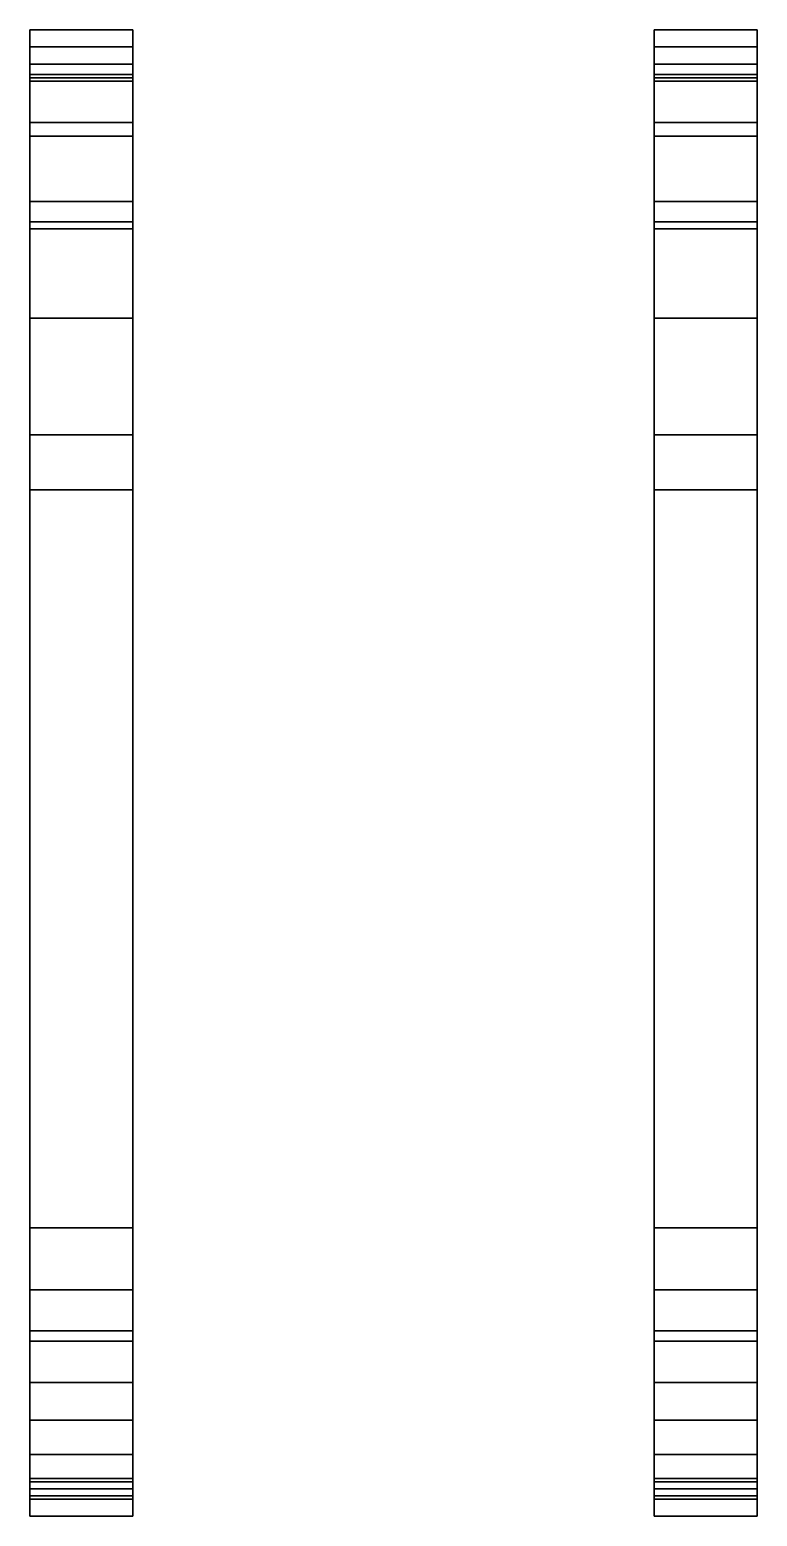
# Model space of a CAD drawing. Extents: x -1.06 to 1.06, y -2.86 to 1.47.
import ezdxf

# ---------------------------------------------------------------- set-up
doc = ezdxf.new("R2010")
doc.units = 0
doc.layers.add('TRACKS', color=3, linetype='CONTINUOUS')

msp = doc.modelspace()

# ---------------------------------------------------------------- linework, layer by layer
at = {"layer": 'TRACKS'}
for points in [[(-1.06, 1.37, 0.86), (-1.06, 1.47, 0.69), (-1.06, 1.42, 0.69), (-1.06, 1.33, 0.82)], [(-0.76, 1.37, 0.86), (-0.76, 1.47, 0.69), (-1.06, 1.47, 0.69), (-1.06, 1.37, 0.86)], [(-1.06, 1.47, 0.69), (-1.06, 1.47, 0.49), (-1.06, 1.42, 0.49), (-1.06, 1.42, 0.69)], [(-0.76, 1.47, 0.69), (-0.76, 1.47, 0.49), (-1.06, 1.47, 0.49), (-1.06, 1.47, 0.69)], [(-1.06, 1.47, 0.49), (-1.06, 1.34, 0.29), (-1.06, 1.32, 0.33), (-1.06, 1.42, 0.49)], [(-0.76, 1.47, 0.49), (-0.76, 1.34, 0.29), (-1.06, 1.34, 0.29), (-1.06, 1.47, 0.49)], [(-0.76, 1.42, 0.69), (-0.76, 1.47, 0.69), (-0.76, 1.37, 0.86), (-0.76, 1.33, 0.82)], [(-0.76, 1.42, 0.49), (-0.76, 1.47, 0.49), (-0.76, 1.47, 0.69), (-0.76, 1.42, 0.69)], [(-0.76, 1.32, 0.33), (-0.76, 1.34, 0.29), (-0.76, 1.47, 0.49), (-0.76, 1.42, 0.49)], [(1.06, 1.37, 0.86), (1.06, 1.47, 0.69), (0.76, 1.47, 0.69), (0.76, 1.37, 0.86)], [(0.76, 1.37, 0.86), (0.76, 1.47, 0.69), (0.76, 1.42, 0.69), (0.76, 1.33, 0.82)], [(1.06, 1.47, 0.69), (1.06, 1.47, 0.49), (0.76, 1.47, 0.49), (0.76, 1.47, 0.69)], [(0.76, 1.47, 0.69), (0.76, 1.47, 0.49), (0.76, 1.42, 0.49), (0.76, 1.42, 0.69)], [(0.76, 1.47, 0.49), (0.76, 1.34, 0.29), (0.76, 1.32, 0.33), (0.76, 1.42, 0.49)], [(1.06, 1.47, 0.49), (1.06, 1.34, 0.29), (0.76, 1.34, 0.29), (0.76, 1.47, 0.49)], [(1.06, 1.42, 0.69), (1.06, 1.47, 0.69), (1.06, 1.37, 0.86), (1.06, 1.33, 0.82)], [(1.06, 1.42, 0.49), (1.06, 1.47, 0.49), (1.06, 1.47, 0.69), (1.06, 1.42, 0.69)], [(1.06, 1.32, 0.33), (1.06, 1.34, 0.29), (1.06, 1.47, 0.49), (1.06, 1.42, 0.49)], [(-1.06, 1.33, 0.82), (-1.06, 1.42, 0.69), (-0.76, 1.42, 0.69), (-0.76, 1.33, 0.82)], [(-1.06, 1.42, 0.69), (-1.06, 1.42, 0.49), (-0.76, 1.42, 0.49), (-0.76, 1.42, 0.69)], [(-1.06, 1.42, 0.49), (-1.06, 1.32, 0.33), (-0.76, 1.32, 0.33), (-0.76, 1.42, 0.49)], [(0.76, 1.33, 0.82), (0.76, 1.42, 0.69), (1.06, 1.42, 0.69), (1.06, 1.33, 0.82)], [(0.76, 1.42, 0.69), (0.76, 1.42, 0.49), (1.06, 1.42, 0.49), (1.06, 1.42, 0.69)], [(0.76, 1.42, 0.49), (0.76, 1.32, 0.33), (1.06, 1.32, 0.33), (1.06, 1.42, 0.49)], [(-1.06, 1.2, 0.99), (-1.06, 1.37, 0.86), (-1.06, 1.33, 0.82), (-1.06, 1.16, 0.93)], [(-0.76, 1.2, 0.99), (-0.76, 1.37, 0.86), (-1.06, 1.37, 0.86), (-1.06, 1.2, 0.99)], [(-0.76, 1.33, 0.82), (-0.76, 1.37, 0.86), (-0.76, 1.2, 0.99), (-0.76, 1.16, 0.93)], [(0.76, 1.2, 0.99), (0.76, 1.37, 0.86), (0.76, 1.33, 0.82), (0.76, 1.16, 0.93)], [(1.06, 1.2, 0.99), (1.06, 1.37, 0.86), (0.76, 1.37, 0.86), (0.76, 1.2, 0.99)], [(1.06, 1.33, 0.82), (1.06, 1.37, 0.86), (1.06, 1.2, 0.99), (1.06, 1.16, 0.93)], [(-0.76, 1.34, 0.29), (-0.76, 0.91, 0.1), (-1.06, 0.91, 0.1), (-1.06, 1.34, 0.29)], [(-1.06, 1.34, 0.29), (-1.06, 0.91, 0.1), (-1.06, 0.89, 0.14), (-1.06, 1.32, 0.33)], [(-1.06, 1.16, 0.93), (-1.06, 1.33, 0.82), (-0.76, 1.33, 0.82), (-0.76, 1.16, 0.93)], [(-1.06, 1.32, 0.33), (-1.06, 0.89, 0.14), (-0.76, 0.89, 0.14), (-0.76, 1.32, 0.33)], [(-0.76, 0.89, 0.14), (-0.76, 0.91, 0.1), (-0.76, 1.34, 0.29), (-0.76, 1.32, 0.33)], [(0.76, 1.34, 0.29), (0.76, 0.91, 0.1), (0.76, 0.89, 0.14), (0.76, 1.32, 0.33)], [(1.06, 1.34, 0.29), (1.06, 0.91, 0.1), (0.76, 0.91, 0.1), (0.76, 1.34, 0.29)], [(0.76, 1.16, 0.93), (0.76, 1.33, 0.82), (1.06, 1.33, 0.82), (1.06, 1.16, 0.93)], [(0.76, 1.32, 0.33), (0.76, 0.89, 0.14), (1.06, 0.89, 0.14), (1.06, 1.32, 0.33)], [(1.06, 0.89, 0.14), (1.06, 0.91, 0.1), (1.06, 1.34, 0.29), (1.06, 1.32, 0.33)], [(-1.06, 0.97, 0.99), (-1.06, 1.2, 0.99), (-1.06, 1.16, 0.93), (-1.06, 0.97, 0.93)], [(-0.76, 0.97, 0.99), (-0.76, 1.2, 0.99), (-1.06, 1.2, 0.99), (-1.06, 0.97, 0.99)], [(-0.76, 1.16, 0.93), (-0.76, 1.2, 0.99), (-0.76, 0.97, 0.99), (-0.76, 0.97, 0.93)], [(1.06, 0.97, 0.99), (1.06, 1.2, 0.99), (0.76, 1.2, 0.99), (0.76, 0.97, 0.99)], [(0.76, 0.97, 0.99), (0.76, 1.2, 0.99), (0.76, 1.16, 0.93), (0.76, 0.97, 0.93)], [(1.06, 1.16, 0.93), (1.06, 1.2, 0.99), (1.06, 0.97, 0.99), (1.06, 0.97, 0.93)], [(-1.06, 0.97, 0.93), (-1.06, 1.16, 0.93), (-0.76, 1.16, 0.93), (-0.76, 0.97, 0.93)], [(0.76, 0.97, 0.93), (0.76, 1.16, 0.93), (1.06, 1.16, 0.93), (1.06, 0.97, 0.93)], [(-0.76, 0.63, 0.93), (-0.76, 0.97, 0.99), (-1.06, 0.97, 0.99), (-1.06, 0.63, 0.93)], [(-1.06, 0.63, 0.93), (-1.06, 0.97, 0.99), (-1.06, 0.97, 0.93), (-1.06, 0.63, 0.87)], [(-1.06, 0.63, 0.87), (-1.06, 0.97, 0.93), (-0.76, 0.97, 0.93), (-0.76, 0.63, 0.87)], [(-0.76, 0.97, 0.93), (-0.76, 0.97, 0.99), (-0.76, 0.63, 0.93), (-0.76, 0.63, 0.87)], [(0.76, 0.63, 0.87), (0.76, 0.97, 0.93), (1.06, 0.97, 0.93), (1.06, 0.63, 0.87)], [(0.76, 0.63, 0.93), (0.76, 0.97, 0.99), (0.76, 0.97, 0.93), (0.76, 0.63, 0.87)], [(1.06, 0.63, 0.93), (1.06, 0.97, 0.99), (0.76, 0.97, 0.99), (0.76, 0.63, 0.93)], [(1.06, 0.97, 0.93), (1.06, 0.97, 0.99), (1.06, 0.63, 0.93), (1.06, 0.63, 0.87)], [(-1.06, 0.91, 0.1), (-1.06, 0.13, 0.04), (-1.06, 0.13, 0.1), (-1.06, 0.89, 0.14)], [(-0.76, 0.91, 0.1), (-0.76, 0.13, 0.04), (-1.06, 0.13, 0.04), (-1.06, 0.91, 0.1)], [(-0.76, 0.13, 0.1), (-0.76, 0.13, 0.04), (-0.76, 0.91, 0.1), (-0.76, 0.89, 0.14)], [(0.76, 0.91, 0.1), (0.76, 0.13, 0.04), (0.76, 0.13, 0.1), (0.76, 0.89, 0.14)], [(1.06, 0.91, 0.1), (1.06, 0.13, 0.04), (0.76, 0.13, 0.04), (0.76, 0.91, 0.1)], [(1.06, 0.13, 0.1), (1.06, 0.13, 0.04), (1.06, 0.91, 0.1), (1.06, 0.89, 0.14)], [(-1.06, 0.89, 0.14), (-1.06, 0.13, 0.1), (-0.76, 0.13, 0.1), (-0.76, 0.89, 0.14)], [(0.76, 0.89, 0.14), (0.76, 0.13, 0.1), (1.06, 0.13, 0.1), (1.06, 0.89, 0.14)], [(-0.76, 0.29, 0.87), (-0.76, 0.63, 0.93), (-1.06, 0.63, 0.93), (-1.06, 0.29, 0.87)], [(-1.06, 0.29, 0.82), (-1.06, 0.63, 0.87), (-0.76, 0.63, 0.87), (-0.76, 0.29, 0.82)], [(-1.06, 0.29, 0.87), (-1.06, 0.63, 0.93), (-1.06, 0.63, 0.87), (-1.06, 0.29, 0.82)], [(-0.76, 0.63, 0.87), (-0.76, 0.63, 0.93), (-0.76, 0.29, 0.87), (-0.76, 0.29, 0.82)], [(1.06, 0.29, 0.87), (1.06, 0.63, 0.93), (0.76, 0.63, 0.93), (0.76, 0.29, 0.87)], [(0.76, 0.29, 0.87), (0.76, 0.63, 0.93), (0.76, 0.63, 0.87), (0.76, 0.29, 0.82)], [(0.76, 0.29, 0.82), (0.76, 0.63, 0.87), (1.06, 0.63, 0.87), (1.06, 0.29, 0.82)], [(1.06, 0.63, 0.87), (1.06, 0.63, 0.93), (1.06, 0.29, 0.87), (1.06, 0.29, 0.82)], [(-1.06, -2.02, 0.82), (-1.06, 0.29, 0.82), (-0.76, 0.29, 0.82), (-0.76, -2.02, 0.82)], [(-1.06, -2.02, 0.87), (-1.06, 0.29, 0.87), (-1.06, 0.29, 0.82), (-1.06, -2.02, 0.82)], [(-0.76, -2.02, 0.87), (-0.76, 0.29, 0.87), (-1.06, 0.29, 0.87), (-1.06, -2.02, 0.87)], [(-0.76, 0.29, 0.82), (-0.76, 0.29, 0.87), (-0.76, -2.02, 0.87), (-0.76, -2.02, 0.82)], [(0.76, -2.02, 0.87), (0.76, 0.29, 0.87), (0.76, 0.29, 0.82), (0.76, -2.02, 0.82)], [(1.06, -2.02, 0.87), (1.06, 0.29, 0.87), (0.76, 0.29, 0.87), (0.76, -2.02, 0.87)], [(0.76, -2.02, 0.82), (0.76, 0.29, 0.82), (1.06, 0.29, 0.82), (1.06, -2.02, 0.82)], [(1.06, 0.29, 0.82), (1.06, 0.29, 0.87), (1.06, -2.02, 0.87), (1.06, -2.02, 0.82)], [(-1.06, 0.13, 0.1), (-1.06, -2.2, 0.1), (-0.76, -2.2, 0.1), (-0.76, 0.13, 0.1)], [(-1.06, 0.13, 0.04), (-1.06, -2.2, 0.04), (-1.06, -2.2, 0.1), (-1.06, 0.13, 0.1)], [(-0.76, 0.13, 0.04), (-0.76, -2.2, 0.04), (-1.06, -2.2, 0.04), (-1.06, 0.13, 0.04)], [(-0.76, -2.2, 0.1), (-0.76, -2.2, 0.04), (-0.76, 0.13, 0.04), (-0.76, 0.13, 0.1)], [(0.76, 0.13, 0.04), (0.76, -2.2, 0.04), (0.76, -2.2, 0.1), (0.76, 0.13, 0.1)], [(1.06, 0.13, 0.04), (1.06, -2.2, 0.04), (0.76, -2.2, 0.04), (0.76, 0.13, 0.04)], [(0.76, 0.13, 0.1), (0.76, -2.2, 0.1), (1.06, -2.2, 0.1), (1.06, 0.13, 0.1)], [(1.06, -2.2, 0.1), (1.06, -2.2, 0.04), (1.06, 0.13, 0.04), (1.06, 0.13, 0.1)], [(-1.06, -2.35, 0.87), (-1.06, -2.02, 0.82), (-0.76, -2.02, 0.82), (-0.76, -2.35, 0.87)], [(-1.06, -2.32, 0.92), (-1.06, -2.02, 0.87), (-1.06, -2.02, 0.82), (-1.06, -2.35, 0.87)], [(-0.76, -2.32, 0.92), (-0.76, -2.02, 0.87), (-1.06, -2.02, 0.87), (-1.06, -2.32, 0.92)], [(-0.76, -2.02, 0.82), (-0.76, -2.02, 0.87), (-0.76, -2.32, 0.92), (-0.76, -2.35, 0.87)], [(0.76, -2.32, 0.92), (0.76, -2.02, 0.87), (0.76, -2.02, 0.82), (0.76, -2.35, 0.87)], [(1.06, -2.32, 0.92), (1.06, -2.02, 0.87), (0.76, -2.02, 0.87), (0.76, -2.32, 0.92)], [(0.76, -2.35, 0.87), (0.76, -2.02, 0.82), (1.06, -2.02, 0.82), (1.06, -2.35, 0.87)], [(1.06, -2.02, 0.82), (1.06, -2.02, 0.87), (1.06, -2.32, 0.92), (1.06, -2.35, 0.87)], [(-1.06, -2.2, 0.1), (-1.06, -2.58, 0.16), (-0.76, -2.58, 0.16), (-0.76, -2.2, 0.1)], [(-1.06, -2.2, 0.04), (-1.06, -2.58, 0.1), (-1.06, -2.58, 0.16), (-1.06, -2.2, 0.1)], [(-0.76, -2.2, 0.04), (-0.76, -2.58, 0.1), (-1.06, -2.58, 0.1), (-1.06, -2.2, 0.04)], [(-0.76, -2.58, 0.16), (-0.76, -2.58, 0.1), (-0.76, -2.2, 0.04), (-0.76, -2.2, 0.1)], [(0.76, -2.2, 0.04), (0.76, -2.58, 0.1), (0.76, -2.58, 0.16), (0.76, -2.2, 0.1)], [(1.06, -2.2, 0.04), (1.06, -2.58, 0.1), (0.76, -2.58, 0.1), (0.76, -2.2, 0.04)], [(0.76, -2.2, 0.1), (0.76, -2.58, 0.16), (1.06, -2.58, 0.16), (1.06, -2.2, 0.1)], [(1.06, -2.58, 0.16), (1.06, -2.58, 0.1), (1.06, -2.2, 0.04), (1.06, -2.2, 0.1)], [(-1.06, -2.47, 0.92), (-1.06, -2.32, 0.92), (-1.06, -2.35, 0.87), (-1.06, -2.47, 0.87)], [(-0.76, -2.47, 0.92), (-0.76, -2.32, 0.92), (-1.06, -2.32, 0.92), (-1.06, -2.47, 0.92)], [(-0.76, -2.35, 0.87), (-0.76, -2.32, 0.92), (-0.76, -2.47, 0.92), (-0.76, -2.47, 0.87)], [(1.06, -2.47, 0.92), (1.06, -2.32, 0.92), (0.76, -2.32, 0.92), (0.76, -2.47, 0.92)], [(0.76, -2.47, 0.92), (0.76, -2.32, 0.92), (0.76, -2.35, 0.87), (0.76, -2.47, 0.87)], [(1.06, -2.35, 0.87), (1.06, -2.32, 0.92), (1.06, -2.47, 0.92), (1.06, -2.47, 0.87)], [(-1.06, -2.47, 0.87), (-1.06, -2.35, 0.87), (-0.76, -2.35, 0.87), (-0.76, -2.47, 0.87)], [(0.76, -2.47, 0.87), (0.76, -2.35, 0.87), (1.06, -2.35, 0.87), (1.06, -2.47, 0.87)], [(-1.06, -2.68, 0.79), (-1.06, -2.47, 0.87), (-0.76, -2.47, 0.87), (-0.76, -2.68, 0.79)], [(-1.06, -2.68, 0.85), (-1.06, -2.47, 0.92), (-1.06, -2.47, 0.87), (-1.06, -2.68, 0.79)], [(-0.76, -2.68, 0.85), (-0.76, -2.47, 0.92), (-1.06, -2.47, 0.92), (-1.06, -2.68, 0.85)], [(-0.76, -2.47, 0.87), (-0.76, -2.47, 0.92), (-0.76, -2.68, 0.85), (-0.76, -2.68, 0.79)], [(0.76, -2.68, 0.85), (0.76, -2.47, 0.92), (0.76, -2.47, 0.87), (0.76, -2.68, 0.79)], [(1.06, -2.68, 0.85), (1.06, -2.47, 0.92), (0.76, -2.47, 0.92), (0.76, -2.68, 0.85)], [(0.76, -2.68, 0.79), (0.76, -2.47, 0.87), (1.06, -2.47, 0.87), (1.06, -2.68, 0.79)], [(1.06, -2.47, 0.87), (1.06, -2.47, 0.92), (1.06, -2.68, 0.85), (1.06, -2.68, 0.79)], [(-1.06, -2.58, 0.16), (-1.06, -2.76, 0.32), (-0.76, -2.76, 0.32), (-0.76, -2.58, 0.16)], [(-1.06, -2.58, 0.1), (-1.06, -2.78, 0.26), (-1.06, -2.76, 0.32), (-1.06, -2.58, 0.16)], [(-0.76, -2.58, 0.1), (-0.76, -2.78, 0.26), (-1.06, -2.78, 0.26), (-1.06, -2.58, 0.1)], [(-0.76, -2.76, 0.32), (-0.76, -2.78, 0.26), (-0.76, -2.58, 0.1), (-0.76, -2.58, 0.16)], [(0.76, -2.58, 0.16), (0.76, -2.76, 0.32), (1.06, -2.76, 0.32), (1.06, -2.58, 0.16)], [(0.76, -2.58, 0.1), (0.76, -2.78, 0.26), (0.76, -2.76, 0.32), (0.76, -2.58, 0.16)], [(1.06, -2.58, 0.1), (1.06, -2.78, 0.26), (0.76, -2.78, 0.26), (0.76, -2.58, 0.1)], [(1.06, -2.76, 0.32), (1.06, -2.78, 0.26), (1.06, -2.58, 0.1), (1.06, -2.58, 0.16)], [(-1.06, -2.8, 0.68), (-1.06, -2.68, 0.85), (-1.06, -2.68, 0.79), (-1.06, -2.75, 0.68)], [(-0.76, -2.8, 0.68), (-0.76, -2.68, 0.85), (-1.06, -2.68, 0.85), (-1.06, -2.8, 0.68)], [(-1.06, -2.75, 0.68), (-1.06, -2.68, 0.79), (-0.76, -2.68, 0.79), (-0.76, -2.75, 0.68)], [(-0.76, -2.68, 0.79), (-0.76, -2.68, 0.85), (-0.76, -2.8, 0.68), (-0.76, -2.75, 0.68)], [(1.06, -2.8, 0.68), (1.06, -2.68, 0.85), (0.76, -2.68, 0.85), (0.76, -2.8, 0.68)], [(0.76, -2.8, 0.68), (0.76, -2.68, 0.85), (0.76, -2.68, 0.79), (0.76, -2.75, 0.68)], [(0.76, -2.75, 0.68), (0.76, -2.68, 0.79), (1.06, -2.68, 0.79), (1.06, -2.75, 0.68)], [(1.06, -2.68, 0.79), (1.06, -2.68, 0.85), (1.06, -2.8, 0.68), (1.06, -2.75, 0.68)], [(-1.06, -2.81, 0.5), (-1.06, -2.75, 0.68), (-0.76, -2.75, 0.68), (-0.76, -2.81, 0.5)], [(-1.06, -2.86, 0.5), (-1.06, -2.8, 0.68), (-1.06, -2.75, 0.68), (-1.06, -2.81, 0.5)], [(-1.06, -2.78, 0.26), (-1.06, -2.86, 0.5), (-1.06, -2.81, 0.5), (-1.06, -2.76, 0.32)], [(-1.06, -2.76, 0.32), (-1.06, -2.81, 0.5), (-0.76, -2.81, 0.5), (-0.76, -2.76, 0.32)], [(-0.76, -2.75, 0.68), (-0.76, -2.8, 0.68), (-0.76, -2.86, 0.5), (-0.76, -2.81, 0.5)], [(-0.76, -2.81, 0.5), (-0.76, -2.86, 0.5), (-0.76, -2.78, 0.26), (-0.76, -2.76, 0.32)], [(0.76, -2.86, 0.5), (0.76, -2.8, 0.68), (0.76, -2.75, 0.68), (0.76, -2.81, 0.5)], [(0.76, -2.81, 0.5), (0.76, -2.75, 0.68), (1.06, -2.75, 0.68), (1.06, -2.81, 0.5)], [(0.76, -2.76, 0.32), (0.76, -2.81, 0.5), (1.06, -2.81, 0.5), (1.06, -2.76, 0.32)], [(0.76, -2.78, 0.26), (0.76, -2.86, 0.5), (0.76, -2.81, 0.5), (0.76, -2.76, 0.32)], [(1.06, -2.75, 0.68), (1.06, -2.8, 0.68), (1.06, -2.86, 0.5), (1.06, -2.81, 0.5)], [(1.06, -2.81, 0.5), (1.06, -2.86, 0.5), (1.06, -2.78, 0.26), (1.06, -2.76, 0.32)], [(-0.76, -2.78, 0.26), (-0.76, -2.86, 0.5), (-1.06, -2.86, 0.5), (-1.06, -2.78, 0.26)], [(-0.76, -2.86, 0.5), (-0.76, -2.8, 0.68), (-1.06, -2.8, 0.68), (-1.06, -2.86, 0.5)], [(1.06, -2.78, 0.26), (1.06, -2.86, 0.5), (0.76, -2.86, 0.5), (0.76, -2.78, 0.26)], [(1.06, -2.86, 0.5), (1.06, -2.8, 0.68), (0.76, -2.8, 0.68), (0.76, -2.86, 0.5)]]:
    msp.add_3dface(points, dxfattribs=at)

doc.saveas('drawing.dxf')
